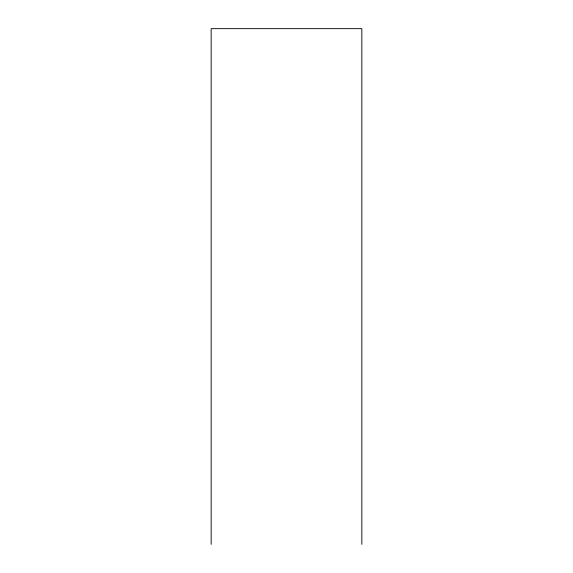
<?xml version="1.0" encoding="UTF-8"?>
<svg xmlns="http://www.w3.org/2000/svg" width="573" height="573" viewBox="0 0 573 573"><rect width="100%" height="100%" fill="white"/><g stroke="black" fill="none" stroke-linecap="round" stroke-linejoin="round"><path stroke-width="0.86" d="M361.842 544.35L361.842 28.65L211.158 28.65L211.158 544.35"/></g></svg>
